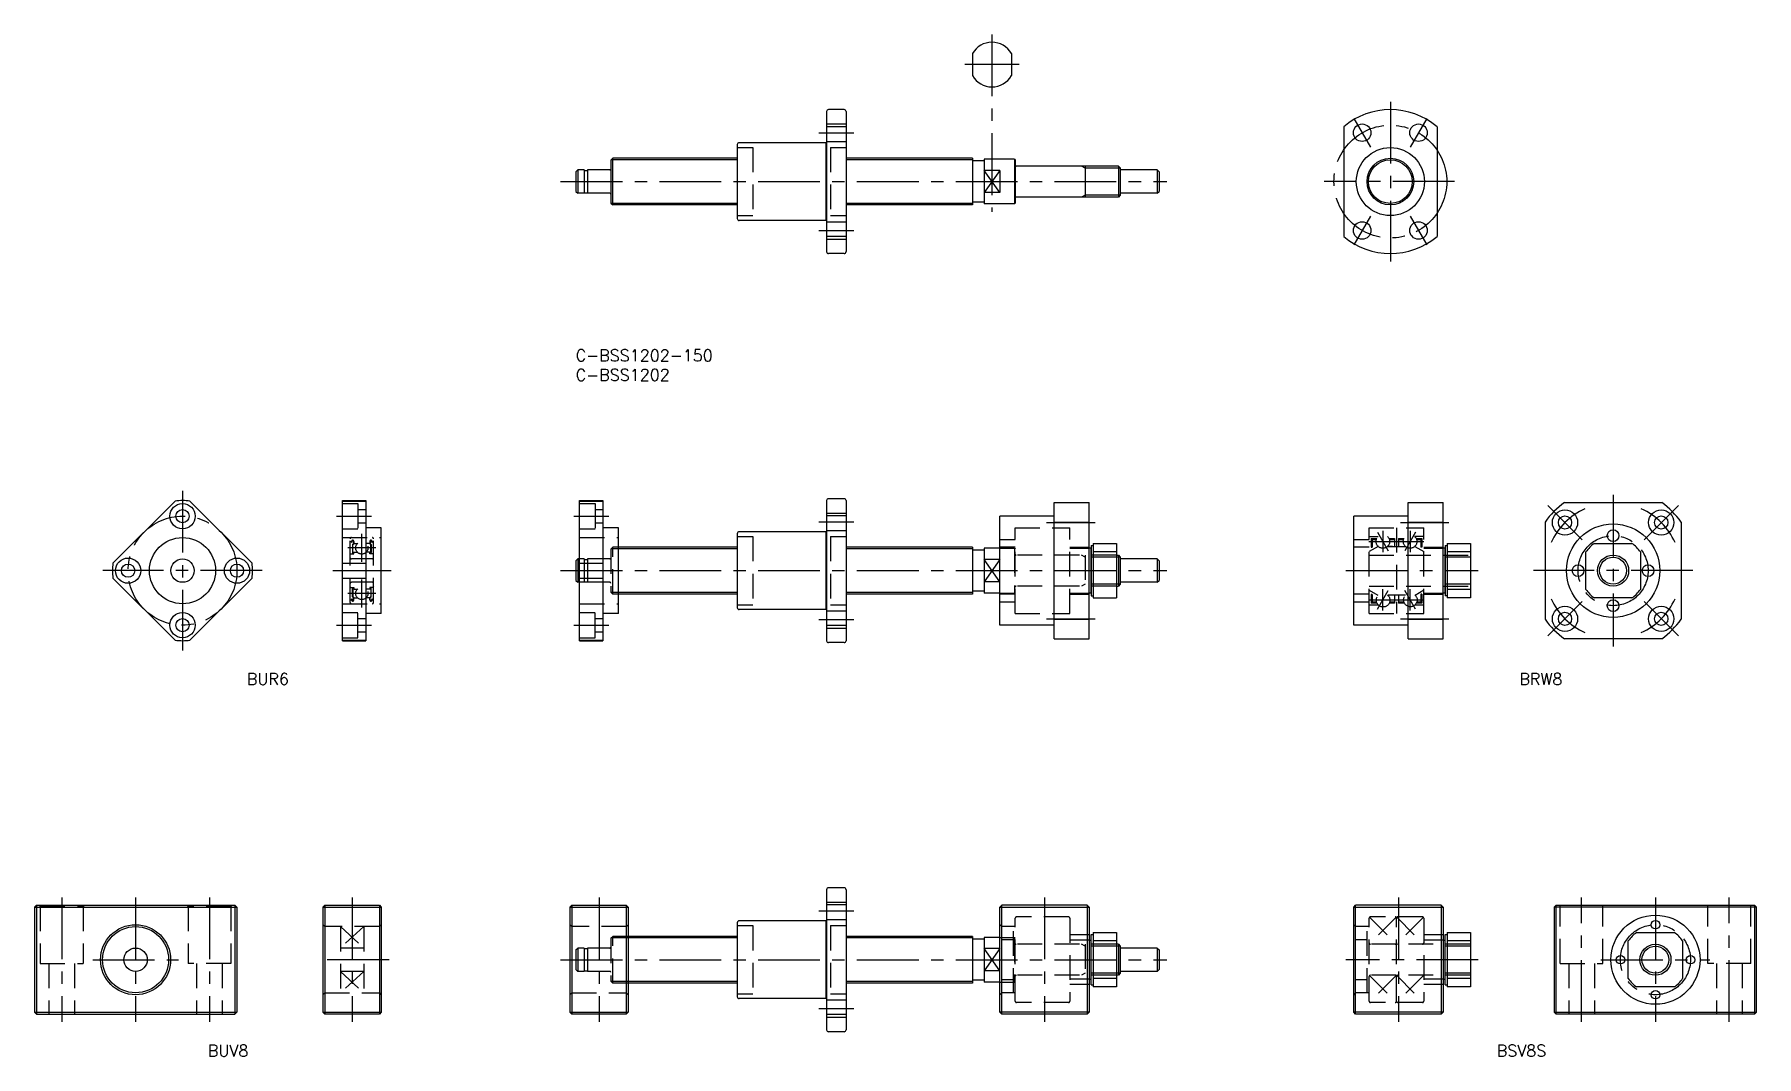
# Model space of a CAD drawing. Extents: x -139 to 304, y -182 to 81.
import ezdxf

# ---------------------------------------------------------------- set-up
doc = ezdxf.new("R2010")
doc.units = 0
doc.header["$LTSCALE"] = 0.5
doc.linetypes.add('CENTER', pattern=[50.8, 31.75, -6.35, 6.35, -6.35])
doc.linetypes.add('DASHED', pattern=[19.05, 12.7, -6.35])
doc.layers.get('0').update_dxf_attribs({"linetype": 'CONTINUOUS'})
doc.layers.add('CENTER', color=1, linetype='CENTER')
doc.styles.get("Standard").update_dxf_attribs({"font": 'txt.shx', "height": 3, "bigfont": 'bigfont.shx'})

# ---------------------------------------------------------------- blocks, each defined once
blk = doc.blocks.new('*U33')
at = {"color": 7, "linetype": 'CONTINUOUS'}
blk.add_text('C-BSS1202-150', height=3, dxfattribs=at).set_placement((0, -3))
blk = doc.blocks.new('*U34')
at = {"color": 7, "linetype": 'CONTINUOUS'}
blk.add_text('C-BSS1202', height=3, dxfattribs=at).set_placement((0, -8))
blk = doc.blocks.new('*U35')
at = {"color": 7, "linetype": 'CONTINUOUS'}
blk.add_text('BUR6', height=3, dxfattribs=at).set_placement((-84.55, -86.18))
blk = doc.blocks.new('*U36')
at = {"color": 7, "linetype": 'CONTINUOUS'}
blk.add_text('BRW8', height=3, dxfattribs=at).set_placement((242.6, -86.18))
blk = doc.blocks.new('*U38')
at = {"color": 7, "linetype": 'CONTINUOUS'}
blk.add_text('BSV8S', height=3, dxfattribs=at).set_placement((236.79, -181.72))
blk = doc.blocks.new('*U39')
at = {"color": 7, "linetype": 'CONTINUOUS'}
blk.add_text('BUV8', height=3, dxfattribs=at).set_placement((-94.59, -181.72))

msp = doc.modelspace()

# ---------------------------------------------------------------- linework, layer by layer
at = {"color": 7, "linetype": 'CONTINUOUS'}
for p, q in [((102, 76.09), (102, 70.41)), ((112, 76.09), (112, 70.41)), ((64.5, 61.17), (64.5, 25.17)), ((69, 61.67), (65, 61.67)), ((69.5, 61.17), (69.5, 25.17)), ((64.25, 53.17), (42, 53.17)), ((64.25, 53.17), (64.25, 33.17)), ((69.5, 57.25), (64.5, 57.25)), ((197.43, 57.25), (197.43, 29.09)), ((221.43, 57.25), (221.43, 29.09)), ((9, 48.67), (9.5, 49.17)), ((41.5, 49.17), (9.5, 49.17)), ((9.5, 37.17), (9.5, 49.17)), ((41.5, 52.67), (41.5, 33.67)), ((102, 49.17), (69.5, 49.17)), ((102, 49.17), (102, 37.17)), ((105, 48.92), (105, 37.42)), ((112.8, 48.92), (105, 48.92)), ((112.8, 48.92), (112.8, 37.42)), ((112.8, 48.92), (113, 48.72)), ((113, 48.72), (113, 37.62)), ((0, 45.67), (0.5, 46.17)), ((0, 45.67), (0, 40.67)), ((0.5, 46.17), (0.5, 40.17)), ((2.2, 46.17), (0.5, 46.17)), ((2.2, 46.17), (2.2, 40.17)), ((2.2, 46.02), (3, 46.02)), ((8.8, 46.17), (3, 46.17)), ((3, 46.17), (3, 40.17)), ((9, 48.67), (9, 37.67)), ((105, 48.47), (102, 48.47)), ((109, 46.01), (105, 46.01)), ((109, 46.01), (109, 40.33)), ((139.5, 47.17), (113.2, 47.17)), ((131, 47.17), (131, 39.17)), ((139.5, 47.17), (140, 46.67)), ((139.5, 47.17), (139.5, 39.17)), ((140, 46.67), (140, 39.67)), ((149.5, 46.17), (140, 46.17)), ((149.5, 46.17), (150, 45.67)), ((149.5, 46.17), (149.5, 40.17)), ((150, 45.67), (150, 40.67)), ((0, 40.67), (0.5, 40.17)), ((2.2, 40.17), (0.5, 40.17)), ((2.2, 40.32), (3, 40.32)), ((8.8, 40.17), (3, 40.17)), ((109, 40.33), (105, 40.33)), ((149.5, 40.17), (140, 40.17)), ((149.5, 40.17), (150, 40.67)), ((9, 37.67), (9.5, 37.17)), ((41.5, 37.17), (9.5, 37.17)), ((102, 37.17), (69.5, 37.17)), ((105, 37.87), (102, 37.87)), ((112.8, 37.42), (105, 37.42)), ((112.8, 37.42), (113, 37.62)), ((139.5, 39.17), (113.2, 39.17)), ((140, 39.67), (139.5, 39.17)), ((64.25, 33.17), (42, 33.17)), ((69.5, 29.09), (64.5, 29.09)), ((69, 24.67), (65, 24.67)), ((-103, -38.93), (-119, -54.93)), ((-99.2, -38.93), (-83.2, -54.93)), ((-60, -74.83), (-60, -38.83)), ((-60, -38.83), (-54, -38.83)), ((-60, -38.93), (-54, -38.93)), ((-54, -38.83), (-54, -74.83)), ((1, -74.83), (1, -38.83)), ((1, -38.83), (7, -38.83)), ((1, -38.93), (7, -38.93)), ((7, -38.83), (7, -74.83)), ((64.5, -38.83), (64.5, -74.83)), ((69, -38.33), (65, -38.33)), ((69.5, -38.83), (69.5, -74.83)), ((123, -74.33), (123, -39.33)), ((123, -39.33), (132, -39.33)), ((132, -74.33), (132, -39.33)), ((214, -74.33), (214, -39.33)), ((214, -39.33), (223, -39.33)), ((223, -74.33), (223, -39.33)), ((254.21, -39.33), (279.19, -39.33)), ((69.5, -42.75), (64.5, -42.75)), ((123, -42.83), (109, -42.83)), ((109, -70.83), (109, -42.83)), ((214, -42.83), (200, -42.83)), ((200, -70.83), (200, -42.83)), ((-50, -45.83), (-54, -45.83)), ((-50, -67.83), (-50, -45.83)), ((11, -45.83), (7, -45.83)), ((11, -67.83), (11, -45.83)), ((41.5, -47.33), (41.5, -66.33)), ((64.25, -46.83), (42, -46.83)), ((64.25, -46.83), (64.25, -66.83)), ((123, -44.34), (132, -44.34)), ((214, -44.34), (223, -44.34)), ((249.2, -44.34), (249.2, -69.32)), ((284.2, -44.34), (284.2, -69.32)), ((41.5, -50.83), (11, -50.83)), ((102, -50.83), (69.5, -50.83)), ((102, -50.83), (102, -62.83)), ((105, -51.53), (102, -51.53)), ((105, -51.08), (105, -62.58)), ((109, -51.08), (105, -51.08)), ((132.5, -51.08), (132, -51.08)), ((132.5, -50.33), (132.5, -63.33)), ((132.5, -50.33), (133, -50.33)), ((132.5, -62.58), (132.5, -51.08)), ((133, -49.83), (139, -49.83)), ((133, -49.83), (133, -63.83)), ((139, -52.01), (133, -52.01)), ((139, -49.83), (139, -63.83)), ((139, -52.83), (139.5, -52.83)), ((139.5, -52.83), (140, -53.33)), ((139.5, -52.83), (139.5, -60.83)), ((223.5, -51.08), (223, -51.08)), ((223.5, -50.33), (223.5, -63.33)), ((223.5, -50.33), (224, -50.33)), ((223.5, -62.58), (223.5, -51.08)), ((224, -49.83), (230, -49.83)), ((224, -49.83), (224, -63.83)), ((230, -52.01), (224, -52.01)), ((230, -49.83), (230, -63.83)), ((259.7, -61.65), (259.7, -52.01)), ((261.88, -49.83), (271.53, -49.83)), ((273.7, -52.01), (273.7, -61.65)), ((-60, -54.93), (-54, -54.93)), ((0, -54.33), (0.5, -53.83)), ((0, -54.33), (0, -59.33)), ((0.5, -53.83), (0.5, -59.83)), ((1, -53.83), (0.5, -53.83)), ((1, -54.93), (7, -54.93)), ((109, -53.99), (105, -53.99)), ((140, -53.33), (140, -60.33)), ((149.5, -53.83), (140, -53.83)), ((149.5, -53.83), (150, -54.33)), ((149.5, -53.83), (149.5, -59.83)), ((150, -54.33), (150, -59.33)), ((-103, -74.73), (-119, -58.73)), ((-83.2, -58.73), (-99.2, -74.73)), ((-60, -58.73), (-54, -58.73)), ((0, -59.33), (0.5, -59.83)), ((1, -59.83), (0.5, -59.83)), ((1, -58.73), (7, -58.73)), ((109, -59.67), (105, -59.67)), ((139, -60.83), (139.5, -60.83)), ((140, -60.33), (139.5, -60.83)), ((149.5, -59.83), (140, -59.83)), ((149.5, -59.83), (150, -59.33)), ((230, -61.65), (224, -61.65)), ((41.5, -62.83), (11, -62.83)), ((102, -62.83), (69.5, -62.83)), ((105, -62.13), (102, -62.13)), ((109, -62.58), (105, -62.58)), ((132.5, -62.58), (132, -62.58)), ((132.5, -63.33), (133, -63.33)), ((133, -63.83), (139, -63.83)), ((223.5, -62.58), (223, -62.58)), ((224, -63.33), (223.5, -63.33)), ((230, -63.83), (224, -63.83)), ((271.53, -63.83), (261.88, -63.83)), ((-50, -67.83), (-54, -67.83)), ((11, -67.83), (7, -67.83)), ((64.25, -66.83), (42, -66.83)), ((123, -70.83), (109, -70.83)), ((123, -69.32), (132, -69.32)), ((214, -70.83), (200, -70.83)), ((214, -69.32), (223, -69.32)), ((-60, -74.73), (-54, -74.73)), ((-60, -74.83), (-54, -74.83)), ((1, -74.73), (7, -74.73)), ((1, -74.83), (7, -74.83)), ((69.5, -70.91), (64.5, -70.91)), ((123, -74.33), (132, -74.33)), ((214, -74.33), (223, -74.33)), ((279.19, -74.33), (254.21, -74.33)), ((69, -75.33), (65, -75.33)), ((64.5, -138.83), (64.5, -174.83)), ((69, -138.33), (65, -138.33)), ((69.5, -138.83), (69.5, -174.83)), ((-138.67, -142.83), (-139.17, -143.33)), ((-139.17, -143.33), (-139.17, -170.33)), ((-139.17, -143.33), (-87.17, -143.33)), ((-138.67, -142.83), (-87.67, -142.83)), ((-138.67, -142.83), (-138.67, -170.83)), ((-87.67, -142.83), (-87.17, -143.33)), ((-87.67, -142.83), (-87.67, -170.83)), ((-87.17, -143.33), (-87.17, -170.33)), ((-65, -143.33), (-64.5, -142.83)), ((-65, -143.33), (-65, -170.33)), ((-65, -143.33), (-50, -143.33)), ((-64.5, -142.83), (-50.5, -142.83)), ((-64.5, -142.83), (-64.5, -170.83)), ((-50.5, -142.83), (-50, -143.33)), ((-50.5, -142.83), (-50.5, -170.83)), ((-50, -143.33), (-50, -170.33)), ((-1.5, -143.33), (-1, -142.83)), ((-1.5, -143.33), (-1.5, -170.33)), ((-1.5, -143.33), (13.5, -143.33)), ((-1, -142.83), (13, -142.83)), ((-1, -142.83), (-1, -170.83)), ((13, -142.83), (13.5, -143.33)), ((13, -142.83), (13, -170.83)), ((13.5, -143.33), (13.5, -170.33)), ((69.5, -142.75), (64.5, -142.75)), ((109, -143.33), (109.5, -142.83)), ((109, -170.33), (109, -143.33)), ((109, -143.33), (132, -143.33)), ((131.5, -142.83), (109.5, -142.83)), ((109.5, -170.83), (109.5, -142.83)), ((131.5, -142.83), (132, -143.33)), ((131.5, -142.83), (131.5, -170.83)), ((132, -143.33), (132, -170.33)), ((200, -143.33), (200.5, -142.83)), ((200, -170.33), (200, -143.33)), ((200, -143.33), (223, -143.33)), ((222.5, -142.83), (200.5, -142.83)), ((200.5, -170.83), (200.5, -142.83)), ((222.5, -142.83), (223, -143.33)), ((222.5, -142.83), (222.5, -170.83)), ((223, -143.33), (223, -170.33)), ((251.58, -143.33), (252.08, -142.83)), ((303.58, -143.33), (251.58, -143.33)), ((251.58, -143.33), (251.58, -170.33)), ((252.08, -142.83), (303.08, -142.83)), ((252.08, -170.83), (252.08, -142.83)), ((303.08, -142.83), (303.08, -170.83)), ((303.58, -143.33), (303.08, -142.83)), ((303.58, -170.33), (303.58, -143.33)), ((41.5, -147.33), (41.5, -166.33)), ((64.25, -146.83), (42, -146.83)), ((64.25, -146.83), (64.25, -166.83)), ((132.5, -163.33), (132.5, -150.33)), ((132.5, -150.33), (133, -150.33)), ((133, -149.83), (139, -149.83)), ((133, -149.83), (133, -163.83)), ((139, -149.83), (139, -163.83)), ((223.5, -163.33), (223.5, -150.33)), ((223.5, -150.33), (224, -150.33)), ((224, -149.83), (230, -149.83)), ((224, -149.83), (224, -163.83)), ((230, -149.83), (230, -163.83)), ((272.76, -149.83), (282.4, -149.83)), ((41.5, -150.83), (13.5, -150.83)), ((102, -150.83), (69.5, -150.83)), ((102, -150.83), (102, -162.83)), ((105, -151.53), (102, -151.53)), ((105, -151.08), (105, -162.58)), ((109, -151.08), (105, -151.08)), ((109, -153.99), (105, -153.99)), ((132, -151.83), (132.5, -151.83)), ((139, -152.01), (133, -152.01)), ((139.5, -152.83), (139, -152.83)), ((139.5, -152.83), (140, -153.33)), ((139.5, -152.83), (139.5, -160.83)), ((140, -153.33), (140, -160.33)), ((149.5, -153.83), (140, -153.83)), ((149.5, -153.83), (150, -154.33)), ((149.5, -153.83), (149.5, -159.83)), ((150, -154.33), (150, -159.33)), ((223, -151.83), (223.5, -151.83)), ((230, -152.01), (224, -152.01)), ((270.58, -161.65), (270.58, -152.01)), ((284.58, -152.01), (284.58, -161.65)), ((149.5, -159.83), (150, -159.33)), ((41.5, -162.83), (13.5, -162.83)), ((102, -162.83), (69.5, -162.83)), ((105, -162.13), (102, -162.13)), ((109, -159.67), (105, -159.67)), ((109, -162.58), (105, -162.58)), ((132, -161.83), (132.5, -161.83)), ((132.5, -163.33), (133, -163.33)), ((139, -161.65), (133, -161.65)), ((139.5, -160.83), (139, -160.83)), ((140, -160.33), (139.5, -160.83)), ((149.5, -159.83), (140, -159.83)), ((223, -161.83), (223.5, -161.83)), ((223.5, -163.33), (224, -163.33)), ((230, -161.65), (224, -161.65)), ((64.25, -166.83), (42, -166.83)), ((139, -163.83), (133, -163.83)), ((230, -163.83), (224, -163.83)), ((282.4, -163.83), (272.76, -163.83)), ((-139.17, -170.33), (-138.67, -170.83)), ((-139.17, -170.33), (-87.17, -170.33)), ((-138.67, -170.83), (-87.67, -170.83)), ((-87.17, -170.33), (-87.67, -170.83)), ((-64.5, -170.83), (-65, -170.33)), ((-65, -170.33), (-50, -170.33)), ((-50.5, -170.83), (-64.5, -170.83)), ((-50, -170.33), (-50.5, -170.83)), ((-1, -170.83), (-1.5, -170.33)), ((-1.5, -170.33), (13.5, -170.33)), ((13, -170.83), (-1, -170.83)), ((13.5, -170.33), (13, -170.83)), ((69.5, -170.91), (64.5, -170.91)), ((109.5, -170.83), (109, -170.33)), ((132, -170.33), (109, -170.33)), ((131.5, -170.83), (109.5, -170.83)), ((132, -170.33), (131.5, -170.83)), ((200.5, -170.83), (200, -170.33)), ((223, -170.33), (200, -170.33)), ((222.5, -170.83), (200.5, -170.83)), ((223, -170.33), (222.5, -170.83)), ((251.58, -170.33), (303.58, -170.33)), ((251.58, -170.33), (252.08, -170.83)), ((303.08, -170.83), (252.08, -170.83)), ((303.08, -170.83), (303.58, -170.33)), ((69, -175.33), (65, -175.33))]:
    msp.add_line(p, q, dxfattribs=at)
at = {"color": 3, "linetype": 'DASHED'}
for p, q in [((64.5, 57.98), (69.5, 57.98)), ((64.5, 53.48), (69.5, 53.48)), ((41.5, 51.92), (45.5, 51.92)), ((45.5, 51.92), (45.5, 34.42)), ((65.5, 51.92), (69.5, 51.92)), ((65.5, 51.92), (65.5, 34.42)), ((41.5, 34.42), (45.5, 34.42)), ((64.5, 32.86), (69.5, 32.86)), ((65.5, 34.42), (69.5, 34.42)), ((64.5, 28.36), (69.5, 28.36)), ((-60, -39.58), (-56, -39.58)), ((-56, -39.58), (-56, -46.08)), ((1, -39.58), (5, -39.58)), ((5, -39.58), (5, -46.08)), ((-56, -41.13), (-54, -41.13)), ((5, -41.13), (7, -41.13)), ((64.5, -42.02), (69.5, -42.02)), ((-60, -46.08), (-56, -46.08)), ((-60, -48.33), (-50, -48.33)), ((-58, -65.03), (-58, -48.63)), ((-56, -44.53), (-54, -44.53)), ((-52, -65.03), (-52, -48.63)), ((1, -46.08), (5, -46.08)), ((1, -48.33), (11, -48.33)), ((5, -44.53), (7, -44.53)), ((41.5, -48.08), (45.5, -48.08)), ((45.5, -48.08), (45.5, -65.58)), ((64.5, -46.52), (69.5, -46.52)), ((65.5, -48.08), (69.5, -48.08)), ((65.5, -48.08), (65.5, -65.58)), ((113, -67.83), (113, -45.83)), ((113, -45.83), (127, -45.83)), ((127, -67.83), (127, -45.83)), ((204, -67.83), (204, -45.83)), ((204, -45.83), (218, -45.83)), ((204, -48.08), (206.28, -48.08)), ((204.5, -48.6), (204.5, -50.83)), ((204.5, -48.6), (205.91, -48.6)), ((204.5, -48.6), (205.91, -48.6)), ((205.91, -48.59), (205.96, -48.59)), ((209.09, -48.6), (210.5, -48.6)), ((210.5, -48.6), (210.5, -50.58)), ((211, -45.83), (211, -67.83)), ((211.5, -48.6), (211.5, -50.58)), ((211.5, -48.6), (212.91, -48.6)), ((218, -48.08), (215.72, -48.08)), ((216.09, -48.6), (217.5, -48.6)), ((217.5, -48.6), (217.5, -50.83)), ((218, -67.83), (218, -45.83)), ((-58, -49.23), (-57.9, -49.33)), ((-58, -52.63), (-57.9, -52.53)), ((-57.9, -49.33), (-57.69, -49.33)), ((-57.9, -52.53), (-57.06, -52.53)), ((-57.69, -49.33), (-57.58, -49.16)), ((-57.64, -49.5), (-57.53, -49.57)), ((-57.58, -49.39), (-57.47, -49.22)), ((-57.47, -49.46), (-57.58, -49.39)), ((-57.53, -49.57), (-57.47, -49.46)), ((-57.18, -49.88), (-57.44, -50.13)), ((-57.44, -50.13), (-57.44, -52.19)), ((-57.06, -49.93), (-57.31, -50.18)), ((-57.31, -52.19), (-57.31, -50.18)), ((-57.12, -52.19), (-57.31, -52.19)), ((-57.31, -52.31), (-57.12, -52.31)), ((-57.18, -49.3), (-57.18, -49.88)), ((-57.12, -52.31), (-57.12, -52.19)), ((-57.06, -49.3), (-57.06, -49.93)), ((-57.06, -49.78), (-56.96, -49.88)), ((-57.06, -52.18), (-56.96, -52.08)), ((-57.06, -52.53), (-57.06, -52.18)), ((-56.96, -49.88), (-56.14, -49.88)), ((-56.96, -52.08), (-56.14, -52.08)), ((-53.04, -49.88), (-53.86, -49.88)), ((-53.04, -52.08), (-53.86, -52.08)), ((-52.94, -49.78), (-53.04, -49.88)), ((-52.94, -52.18), (-53.04, -52.08)), ((-52.94, -49.3), (-52.94, -49.93)), ((-52.94, -49.93), (-52.69, -50.18)), ((-52.94, -52.53), (-52.94, -52.18)), ((-52.1, -52.53), (-52.94, -52.53)), ((-52.88, -52.31), (-52.88, -52.19)), ((-52.88, -52.19), (-52.69, -52.19)), ((-52.69, -52.31), (-52.88, -52.31)), ((-52.82, -49.3), (-52.82, -49.88)), ((-52.82, -49.88), (-52.57, -50.13)), ((-52.69, -52.19), (-52.69, -50.18)), ((-52.57, -50.13), (-52.57, -52.19)), ((-52.42, -49.39), (-52.53, -49.22)), ((-52.53, -49.46), (-52.42, -49.39)), ((-52.47, -49.57), (-52.53, -49.46)), ((-52.36, -49.5), (-52.47, -49.57)), ((-52.31, -49.33), (-52.42, -49.16)), ((-52.1, -49.33), (-52.31, -49.33)), ((-52, -49.23), (-52.1, -49.33)), ((-52, -52.63), (-52.1, -52.53)), ((9, -51.33), (9.5, -50.83)), ((9, -51.33), (9, -62.33)), ((11, -51.23), (9.1, -51.23)), ((9.5, -62.83), (9.5, -50.83)), ((11, -50.83), (9.5, -50.83)), ((109, -48.83), (113, -48.83)), ((113, -50.83), (109, -50.83)), ((109, -51.08), (112.8, -51.08)), ((112.8, -51.08), (112.8, -62.58)), ((112.8, -51.08), (113, -51.28)), ((139, -52.83), (113.2, -52.83)), ((127, -50.83), (132, -50.83)), ((127, -51.08), (132, -51.08)), ((131, -53.37), (130.06, -52.83)), ((131, -52.83), (131, -60.83)), ((200, -48.83), (204, -48.83)), ((204, -50.83), (200, -50.83)), ((206.28, -50.58), (204, -51.89)), ((204, -52.83), (230, -52.83)), ((204.5, -50.83), (204.75, -50.83)), ((204.75, -48.85), (205.82, -48.84)), ((204.75, -48.85), (204.75, -50.83)), ((208.72, -50.58), (211, -50.58)), ((210, -50.58), (208.72, -50.58)), ((209.18, -48.85), (210.5, -48.85)), ((211, -50.58), (213.28, -50.58)), ((211.5, -48.85), (212.82, -48.85)), ((215.72, -50.58), (218, -51.89)), ((216.18, -48.85), (217.25, -48.85)), ((217.25, -48.85), (217.25, -50.83)), ((217.5, -50.83), (217.25, -50.83)), ((218, -50.83), (223, -50.83)), ((218, -51.08), (223, -51.08)), ((-52.3, -53.83), (-57.7, -53.83)), ((-53.65, -53.83), (-53.65, -53.83)), ((2.2, -53.83), (1, -53.83)), ((2.2, -53.83), (2.2, -59.83)), ((2.2, -53.98), (3, -53.98)), ((8.8, -53.83), (3, -53.83)), ((3, -53.83), (3, -59.83)), ((139, -53.37), (131, -53.37)), ((230, -53.37), (223.5, -53.37)), ((-58, -61.03), (-57.9, -61.13)), ((-57.9, -61.13), (-57.06, -61.13)), ((-52.3, -59.83), (-57.7, -59.83)), ((-57.44, -63.53), (-57.44, -61.48)), ((-57.31, -61.35), (-57.12, -61.35)), ((-57.12, -61.48), (-57.31, -61.48)), ((-57.31, -61.48), (-57.31, -63.48)), ((-57.12, -61.35), (-57.12, -61.48)), ((-57.06, -61.13), (-57.06, -61.48)), ((-57.06, -61.48), (-56.96, -61.58)), ((-56.96, -61.58), (-56.14, -61.58)), ((-53.04, -61.58), (-53.86, -61.58)), ((-52.94, -61.48), (-53.04, -61.58)), ((-52.94, -61.13), (-52.94, -61.48)), ((-52.1, -61.13), (-52.94, -61.13)), ((-52.88, -61.35), (-52.88, -61.48)), ((-52.69, -61.35), (-52.88, -61.35)), ((-52.88, -61.48), (-52.69, -61.48)), ((-52.69, -61.48), (-52.69, -63.48)), ((-52.57, -63.53), (-52.57, -61.48)), ((-52, -61.03), (-52.1, -61.13)), ((2.2, -59.83), (1, -59.83)), ((2.2, -59.68), (3, -59.68)), ((8.8, -59.83), (3, -59.83)), ((139, -60.83), (113.2, -60.83)), ((131, -60.29), (130.06, -60.83)), ((139, -60.29), (131, -60.29)), ((204, -60.83), (230, -60.83)), ((206.33, -63.19), (204.04, -61.89)), ((215.78, -63.1), (218, -61.79)), ((230, -60.29), (223.5, -60.29)), ((-60, -65.33), (-50, -65.33)), ((-58, -64.43), (-57.9, -64.33)), ((-57.9, -64.33), (-57.69, -64.33)), ((-57.69, -64.33), (-57.58, -64.5)), ((-57.64, -64.16), (-57.53, -64.1)), ((-57.47, -64.21), (-57.58, -64.27)), ((-57.58, -64.27), (-57.47, -64.44)), ((-57.53, -64.1), (-57.47, -64.21)), ((-57.18, -63.78), (-57.44, -63.53)), ((-57.06, -63.73), (-57.31, -63.48)), ((-57.18, -64.36), (-57.18, -63.78)), ((-57.06, -64.36), (-57.06, -63.73)), ((-57.06, -63.88), (-56.96, -63.78)), ((-56.96, -63.78), (-56.14, -63.78)), ((-53.04, -63.78), (-53.86, -63.78)), ((-52.94, -63.88), (-53.04, -63.78)), ((-52.94, -63.73), (-52.69, -63.48)), ((-52.94, -64.36), (-52.94, -63.73)), ((-52.82, -63.78), (-52.57, -63.53)), ((-52.82, -64.36), (-52.82, -63.78)), ((-52.47, -64.1), (-52.53, -64.21)), ((-52.53, -64.21), (-52.42, -64.27)), ((-52.42, -64.27), (-52.53, -64.44)), ((-52.36, -64.16), (-52.47, -64.1)), ((-52.31, -64.33), (-52.42, -64.5)), ((-52.1, -64.33), (-52.31, -64.33)), ((-52, -64.43), (-52.1, -64.33)), ((1, -65.33), (11, -65.33)), ((9, -62.33), (9.5, -62.83)), ((11, -62.44), (9.1, -62.44)), ((11, -62.83), (9.5, -62.83)), ((41.5, -65.58), (45.5, -65.58)), ((65.5, -65.58), (69.5, -65.58)), ((109, -62.58), (112.8, -62.58)), ((113, -62.83), (109, -62.83)), ((109, -64.83), (113, -64.83)), ((112.8, -62.58), (113, -62.38)), ((127, -62.58), (132, -62.58)), ((127, -62.83), (132, -62.83)), ((204, -62.83), (200, -62.83)), ((200, -64.83), (204, -64.83)), ((206.34, -65.67), (204, -65.67)), ((204.5, -62.95), (204.5, -65.18)), ((204.75, -62.95), (204.5, -62.95)), ((205.99, -65.18), (204.5, -65.18)), ((204.75, -62.95), (204.75, -64.93)), ((205.89, -64.93), (204.75, -64.93)), ((213.29, -63.16), (208.78, -63.16)), ((210.5, -65.18), (209.14, -65.18)), ((210.5, -64.93), (209.24, -64.93)), ((210.5, -63.16), (210.5, -65.18)), ((211.5, -63.16), (211.5, -65.18)), ((212.91, -64.93), (211.5, -64.93)), ((213.02, -65.18), (211.5, -65.18)), ((218, -65.67), (215.73, -65.67)), ((217.5, -65.18), (216.11, -65.18)), ((217.25, -64.93), (216.22, -64.93)), ((217.25, -62.84), (217.25, -64.93)), ((217.5, -62.84), (217.25, -62.84)), ((217.5, -62.84), (217.5, -65.18)), ((218, -62.58), (223, -62.58)), ((218, -62.83), (223, -62.83)), ((-60, -67.58), (-56, -67.58)), ((-56, -74.08), (-56, -67.58)), ((-56, -69.13), (-54, -69.13)), ((1, -67.58), (5, -67.58)), ((5, -74.08), (5, -67.58)), ((5, -69.13), (7, -69.13)), ((64.5, -67.14), (69.5, -67.14)), ((113, -67.83), (127, -67.83)), ((204, -67.83), (218, -67.83)), ((-60, -74.08), (-56, -74.08)), ((-56, -72.53), (-54, -72.53)), ((1, -74.08), (5, -74.08)), ((5, -72.53), (7, -72.53)), ((64.5, -71.64), (69.5, -71.64)), ((-137.97, -142.83), (-137.67, -143.13)), ((-137.67, -143.13), (-137.67, -157.83)), ((-137.67, -143.13), (-126.67, -143.13)), ((-126.37, -142.83), (-126.67, -143.13)), ((-126.67, -143.13), (-126.67, -157.83)), ((-99.97, -142.83), (-99.67, -143.13)), ((-99.67, -143.13), (-99.67, -157.83)), ((-88.67, -143.13), (-99.67, -143.13)), ((-88.37, -142.83), (-88.67, -143.13)), ((-88.67, -143.13), (-88.67, -157.83)), ((64.5, -142.02), (69.5, -142.02)), ((126.7, -145.83), (113.3, -145.83)), ((204.09, -145.92), (210.91, -152.74)), ((210.91, -145.92), (204.09, -152.74)), ((217.7, -145.83), (204.3, -145.83)), ((217.91, -145.92), (211.09, -152.74)), ((211.09, -145.92), (217.91, -152.74)), ((253.08, -157.83), (253.08, -142.83)), ((264.08, -157.83), (264.08, -142.83)), ((291.08, -157.83), (291.08, -142.83)), ((302.08, -157.83), (302.08, -142.83)), ((-64.5, -148.33), (-65, -147.83)), ((-50.5, -148.33), (-64.5, -148.33)), ((-60.5, -148.33), (-60.5, -165.33)), ((-60.5, -148.33), (-54.5, -153.83)), ((-54.5, -148.33), (-60.5, -153.83)), ((-54.5, -148.33), (-54.5, -165.33)), ((-50.5, -148.33), (-50, -147.83)), ((-1, -148.33), (-1.5, -147.83)), ((13, -148.33), (-1, -148.33)), ((13, -148.33), (13.5, -147.83)), ((41.5, -148.08), (45.5, -148.08)), ((45.5, -148.08), (45.5, -165.58)), ((64.5, -146.52), (69.5, -146.52)), ((65.5, -148.08), (69.5, -148.08)), ((65.5, -148.08), (65.5, -165.58)), ((109.5, -148.33), (109, -147.83)), ((113, -148.33), (109.5, -148.33)), ((112.5, -165.33), (112.5, -148.33)), ((113, -167.53), (113, -146.13)), ((127, -146.13), (127, -167.53)), ((132, -150.43), (127, -150.43)), ((200.5, -148.33), (200, -147.83)), ((204, -148.33), (200.5, -148.33)), ((203.5, -165.33), (203.5, -148.33)), ((204, -167.53), (204, -146.13)), ((211, -167.53), (211, -146.13)), ((218, -146.13), (218, -167.53)), ((223, -150.43), (218, -150.43)), ((-54.5, -153.83), (-60.5, -153.83)), ((0, -154.33), (0.5, -153.83)), ((0, -154.33), (0, -159.33)), ((0.5, -153.83), (0.5, -159.83)), ((2.2, -153.83), (0.5, -153.83)), ((2.2, -153.83), (2.2, -159.83)), ((2.2, -153.98), (3, -153.98)), ((8.8, -153.83), (3, -153.83)), ((3, -153.83), (3, -159.83)), ((9, -151.33), (9.5, -150.83)), ((9, -151.33), (9, -162.33)), ((13.5, -151.23), (9.1, -151.23)), ((9.5, -162.83), (9.5, -150.83)), ((13.5, -150.83), (9.5, -150.83)), ((109, -151.08), (112.8, -151.08)), ((112.5, -151.68), (109.5, -151.68)), ((112.8, -151.08), (112.8, -162.58)), ((112.8, -151.08), (113, -151.28)), ((139, -152.83), (113.2, -152.83)), ((132, -151.83), (127, -151.83)), ((131, -153.37), (130.06, -152.83)), ((131, -152.83), (131, -160.83)), ((139, -153.37), (131, -153.37)), ((139, -153.37), (132.5, -153.37)), ((203.5, -151.68), (200.5, -151.68)), ((230, -152.83), (204.3, -152.83)), ((223, -151.83), (218, -151.83)), ((230, -153.37), (223.5, -153.37)), ((-137.67, -157.83), (-126.67, -157.83)), ((-135.47, -157.83), (-135.47, -170.83)), ((-128.87, -157.83), (-128.87, -170.83)), ((-88.67, -157.83), (-99.67, -157.83)), ((-97.47, -157.83), (-97.47, -170.83)), ((-90.87, -157.83), (-90.87, -170.83)), ((0, -159.33), (0.5, -159.83)), ((253.08, -157.83), (264.08, -157.83)), ((255.28, -157.83), (255.28, -170.83)), ((261.88, -157.83), (261.88, -170.83)), ((302.08, -157.83), (291.08, -157.83)), ((293.28, -157.83), (293.28, -170.83)), ((299.88, -157.83), (299.88, -170.83)), ((-54.5, -159.83), (-60.5, -159.83)), ((-60.5, -159.83), (-54.5, -165.33)), ((-54.5, -159.83), (-60.5, -165.33)), ((2.2, -159.83), (0.5, -159.83)), ((2.2, -159.68), (3, -159.68)), ((8.8, -159.83), (3, -159.83)), ((9, -162.33), (9.5, -162.83)), ((13.5, -162.44), (9.1, -162.44)), ((13.5, -162.83), (9.5, -162.83)), ((109, -162.58), (112.8, -162.58)), ((112.5, -161.98), (109.5, -161.98)), ((112.8, -162.58), (113, -162.38)), ((139, -160.83), (113.2, -160.83)), ((132, -161.83), (127, -161.83)), ((132, -163.23), (127, -163.23)), ((131, -160.29), (130.06, -160.83)), ((139, -160.29), (131, -160.29)), ((139, -160.29), (132.5, -160.29)), ((203.5, -161.98), (200.5, -161.98)), ((204.09, -160.92), (210.91, -167.74)), ((210.91, -160.92), (204.09, -167.74)), ((230, -160.83), (204.3, -160.83)), ((217.91, -160.92), (211.09, -167.74)), ((211.09, -160.92), (217.91, -167.74)), ((223, -161.83), (218, -161.83)), ((223, -163.23), (218, -163.23)), ((230, -160.29), (223.5, -160.29)), ((-64.5, -165.33), (-65, -165.83)), ((-64.5, -165.33), (-50.5, -165.33)), ((-50.5, -165.33), (-50, -165.83)), ((-1, -165.33), (-1.5, -165.83)), ((-1, -165.33), (13, -165.33)), ((13, -165.33), (13.5, -165.83)), ((41.5, -165.58), (45.5, -165.58)), ((64.5, -167.14), (69.5, -167.14)), ((65.5, -165.58), (69.5, -165.58)), ((109.5, -165.33), (109, -165.83)), ((113, -165.33), (109.5, -165.33)), ((126.7, -167.83), (113.3, -167.83)), ((200.5, -165.33), (200, -165.83)), ((204, -165.33), (200.5, -165.33)), ((217.7, -167.83), (204.3, -167.83)), ((64.5, -171.64), (69.5, -171.64))]:
    msp.add_line(p, q, dxfattribs=at)
at = {"color": 3, "linetype": 'CONTINUOUS'}
for p, q in [((41.5, 48.77), (9.1, 48.77)), ((102, 48.77), (69.5, 48.77)), ((109, 40.33), (105, 46.01)), ((109, 46.01), (105, 40.33)), ((131, 46.63), (130.06, 47.17)), ((140, 46.63), (131, 46.63)), ((41.5, 37.56), (9.1, 37.56)), ((102, 37.56), (69.5, 37.56)), ((131, 39.71), (130.06, 39.17)), ((140, 39.71), (131, 39.71)), ((41.5, -51.23), (11, -51.23)), ((102, -51.23), (69.5, -51.23)), ((109, -59.67), (105, -53.99)), ((109, -53.99), (105, -59.67)), ((140, -53.37), (139, -53.37)), ((140, -60.29), (139, -60.29)), ((41.5, -62.44), (11, -62.44)), ((102, -62.44), (69.5, -62.44)), ((41.5, -151.23), (13.5, -151.23)), ((102, -151.23), (69.5, -151.23)), ((109, -159.67), (105, -153.99)), ((109, -153.99), (105, -159.67)), ((140, -153.37), (139, -153.37)), ((41.5, -162.44), (13.5, -162.44)), ((102, -162.44), (69.5, -162.44)), ((140, -160.29), (139, -160.29))]:
    msp.add_line(p, q, dxfattribs=at)
at = {"color": 7, "linetype": 'CONTINUOUS'}
for centre, radius in [((202.18, 55.73), 2.25), ((216.68, 55.73), 2.25), ((209.43, 43.17), 8.75), ((209.43, 43.17), 5.61), ((202.18, 30.61), 2.25), ((216.68, 30.61), 2.25), ((-101.1, -42.83), 3.25), ((-101.1, -42.83), 1.7), ((254.33, -44.46), 3.25), ((254.33, -44.46), 1.7), ((279.08, -44.46), 3.25), ((279.08, -44.46), 1.7), ((-101.1, -56.83), 8.5), ((266.7, -56.83), 12), ((266.7, -47.83), 1.5), ((-115.1, -56.83), 3.25), ((-115.1, -56.83), 1.7), ((-101.1, -56.83), 3), ((-87.1, -56.83), 3.25), ((-87.1, -56.83), 1.7), ((257.7, -56.83), 1.5), ((266.7, -56.83), 3.46), ((275.7, -56.83), 1.5), ((254.33, -69.21), 3.25), ((266.7, -65.83), 1.5), ((279.08, -69.21), 3.25), ((-101.1, -70.83), 3.25), ((-101.1, -70.83), 1.7), ((254.33, -69.21), 1.7), ((279.08, -69.21), 1.7), ((277.58, -156.83), 11.46), ((-113.17, -156.83), 9), ((-113.17, -156.83), 8.5), ((277.58, -147.83), 1.1), ((-113.17, -156.83), 3), ((277.58, -156.83), 3.46), ((268.58, -156.83), 1.1), ((286.58, -156.83), 1.1), ((277.58, -165.83), 1.1)]:
    msp.add_circle(centre, radius, dxfattribs=at)
at = {"color": 3, "linetype": 'CONTINUOUS'}
for centre, radius in [((209.43, 43.17), 6), ((266.7, -56.83), 4), ((277.58, -156.83), 4)]:
    msp.add_circle(centre, radius, dxfattribs=at)
at = {"color": 3, "linetype": 'DASHED'}
for centre, radius in [((207.5, -49.33), 1.75), ((214.5, -49.33), 1.75), ((-55, -50.98), 1.59), ((-55, -62.68), 1.59), ((207.57, -64.42), 1.75), ((214.57, -64.36), 1.75)]:
    msp.add_circle(centre, radius, dxfattribs=at)
at = {"color": 7, "linetype": 'CONTINUOUS'}
for centre, radius, start, end in [((107, 73.25), 5.75, 29.5918, 150.4082), ((107, 73.25), 5.75, 209.5918, 330.4082), ((65, 61.17), 0.5, 90, 180), ((69, 61.17), 0.5, 0, 90), ((209.43, 43.17), 18.5, 49.5602, 130.4398), ((42, 52.67), 0.5, 90, 180), ((64.5, 53.17), 0.25, 180, 270), ((8.8, 46.37), 0.2, 270, 0), ((113.2, 47.37), 0.2, 180, 270), ((8.8, 39.97), 0.2, 360, 90), ((113.2, 38.97), 0.2, 90, 180), ((42, 33.67), 0.5, 180, 270), ((64.5, 33.17), 0.25, 90, 180), ((209.43, 43.17), 18.5, 229.5602, 310.4398), ((65, 25.17), 0.5, 180, 270), ((69, 25.17), 0.5, 270, 0), ((-101.1, -56.83), 18, 83.9424, 96.0576), ((65, -38.83), 0.5, 90, 180), ((69, -38.83), 0.5, 0, 90), ((266.7, -56.83), 21.5, 125.516, 144.484), ((266.7, -56.83), 21.5, 35.516, 54.484), ((42, -47.33), 0.5, 90, 180), ((64.5, -46.83), 0.25, 180, 270), ((266.7, -56.83), 8.5, 124.5603, 145.4397), ((266.7, -56.83), 8.5, 34.5603, 55.4397), ((-101.1, -56.83), 18, 173.9424, 186.0576), ((-101.1, -56.83), 18, 353.9424, 6.0576), ((266.7, -56.83), 8.5, 214.5603, 235.4397), ((266.7, -56.83), 8.5, 304.5603, 325.4397), ((42, -66.33), 0.5, 180, 270), ((64.5, -66.83), 0.25, 90, 180), ((266.7, -56.83), 21.5, 215.516, 234.484), ((266.7, -56.83), 21.5, 305.516, 324.484), ((-101.1, -56.83), 18, 263.9424, 276.0576), ((65, -74.83), 0.5, 180, 270), ((69, -74.83), 0.5, 270, 0), ((65, -138.83), 0.5, 90, 180), ((69, -138.83), 0.5, 0, 90), ((42, -147.33), 0.5, 90, 180), ((64.5, -146.83), 0.25, 180, 270), ((277.58, -156.83), 8.5, 124.5603, 145.4397), ((277.58, -156.83), 8.5, 34.5603, 55.4397), ((277.58, -156.83), 8.5, 214.5603, 235.4397), ((277.58, -156.83), 8.5, 304.5603, 325.4397), ((42, -166.33), 0.5, 180, 270), ((64.5, -166.83), 0.25, 90, 180), ((65, -174.83), 0.5, 180, 270), ((69, -174.83), 0.5, 270, 0)]:
    msp.add_arc(centre, radius, start, end, dxfattribs=at)
at = {"color": 3, "linetype": 'DASHED'}
for centre, radius, start, end in [((-57.7, -48.63), 0.3, 90, 180), ((-52.3, -48.63), 0.3, 0, 90), ((-57.58, -49.39), 0.126, 149.9926, 240.0026), ((-57.34, -49.3), 0.282, 0, 150.0017), ((-57.34, -49.3), 0.156, 0, 150.0019), ((-57.31, -52.19), 0.126, 180, 270), ((-52.66, -49.3), 0.282, 29.9983, 180), ((-52.66, -49.3), 0.156, 29.9981, 180), ((-52.69, -52.19), 0.126, 270, 359.9999), ((-52.42, -49.39), 0.126, 299.9974, 30.0074), ((113.2, -52.63), 0.2, 180, 270), ((-57.7, -53.53), 0.3, 180, 270), ((-52.3, -53.53), 0.3, 270, 0), ((8.8, -53.63), 0.2, 270, 0), ((-57.7, -60.13), 0.3, 90, 180), ((-57.31, -61.48), 0.126, 90, 179.9999), ((-52.69, -61.48), 0.126, 0, 90), ((-52.3, -60.13), 0.3, 0, 90), ((8.8, -60.03), 0.2, 360, 90), ((113.2, -61.03), 0.2, 90, 180), ((-57.7, -65.03), 0.3, 180, 270), ((-57.58, -64.27), 0.126, 119.9974, 210.0074), ((-57.34, -64.36), 0.282, 209.9983, 0), ((-57.34, -64.36), 0.156, 209.9981, 0), ((-52.66, -64.36), 0.282, 180, 330.0017), ((-52.66, -64.36), 0.156, 180, 330.0019), ((-52.42, -64.27), 0.126, 329.9926, 60.0026), ((-52.3, -65.03), 0.3, 270, 0), ((113.3, -146.13), 0.3, 90, 180), ((126.7, -146.13), 0.3, 0, 90), ((204.3, -146.13), 0.3, 90, 180), ((210.7, -146.13), 0.3, 0, 90), ((211.3, -146.13), 0.3, 90, 180), ((217.7, -146.13), 0.3, 0, 90), ((8.8, -153.63), 0.2, 270, 0), ((113.2, -152.63), 0.2, 180, 270), ((204.3, -152.53), 0.3, 180, 270), ((210.7, -152.53), 0.3, 270, 0), ((211.3, -152.53), 0.3, 180, 270), ((217.7, -152.53), 0.3, 270, 0), ((8.8, -160.03), 0.2, 360, 90), ((113.2, -161.03), 0.2, 90, 180), ((204.3, -161.13), 0.3, 90, 180), ((210.7, -161.13), 0.3, 0, 90), ((211.3, -161.13), 0.3, 90, 180), ((217.7, -161.13), 0.3, 0, 90), ((113.3, -167.53), 0.3, 180, 270), ((126.7, -167.53), 0.3, 270, 0), ((204.3, -167.53), 0.3, 180, 270), ((210.7, -167.53), 0.3, 270, 0), ((211.3, -167.53), 0.3, 180, 270), ((217.7, -167.53), 0.3, 270, 0)]:
    msp.add_arc(centre, radius, start, end, dxfattribs=at)
at = {"layer": 'CENTER', "color": 1, "linetype": 'CENTER'}
for p, q in [((107, 81), (107, 35.42)), ((114, 73.25), (100, 73.25)), ((209.43, 63.67), (209.43, 22.67)), ((200.06, 59.41), (204.31, 52.05)), ((218.81, 59.41), (214.56, 52.05)), ((62.5, 55.73), (71.5, 55.73)), ((-3.9, 43.17), (152, 43.17)), ((225.93, 43.17), (192.43, 43.17)), ((204.31, 34.29), (200.06, 26.93)), ((214.56, 34.29), (218.81, 26.93)), ((62.5, 30.61), (71.5, 30.61)), ((-101.1, -36.33), (-101.1, -77.33)), ((266.7, -37.33), (266.7, -76.33)), ((-61.5, -42.83), (-52.5, -42.83)), ((-0.5, -42.83), (8.5, -42.83)), ((62.5, -44.27), (71.5, -44.27)), ((249.91, -40.04), (258.75, -48.88)), ((283.5, -40.04), (274.66, -48.88)), ((-55, -54.57), (-55, -47.39)), ((121, -44.46), (133.5, -44.46)), ((206.12, -46.95), (208.87, -51.71)), ((207.5, -46.58), (207.5, -52.08)), ((212, -44.46), (224.5, -44.46)), ((215.87, -46.95), (213.12, -51.71)), ((214.5, -46.58), (214.5, -52.08)), ((-51.41, -50.98), (-58.59, -50.98)), ((203.9, -49.33), (218, -49.33)), ((-80.6, -56.83), (-121.6, -56.83)), ((-62.5, -56.83), (-47.5, -56.83)), ((-59.24, -56.83), (-50.76, -56.83)), ((-3.9, -56.83), (152, -56.83)), ((198, -56.83), (232, -56.83)), ((287.2, -56.83), (246.2, -56.83)), ((-55, -66.27), (-55, -59.09)), ((206.12, -66.71), (208.87, -61.95)), ((207.5, -67.08), (207.5, -61.58)), ((215.87, -66.71), (213.12, -61.95)), ((214.5, -67.08), (214.5, -61.58)), ((-51.41, -62.68), (-58.59, -62.68)), ((203.9, -64.33), (218, -64.33)), ((249.91, -73.62), (258.75, -64.79)), ((283.5, -73.62), (274.66, -64.79)), ((-61.5, -70.83), (-52.5, -70.83)), ((-0.5, -70.83), (8.5, -70.83)), ((62.5, -69.39), (71.5, -69.39)), ((121, -69.21), (133.5, -69.21)), ((212, -69.21), (224.5, -69.21)), ((-132.17, -140.83), (-132.17, -172.83)), ((-113.17, -140.83), (-113.17, -172.83)), ((-94.17, -140.83), (-94.17, -172.83)), ((-57.5, -140.83), (-57.5, -172.83)), ((6, -140.83), (6, -172.83)), ((120.5, -140.83), (120.5, -172.83)), ((211.5, -140.83), (211.5, -172.83)), ((258.58, -172.83), (258.58, -140.83)), ((277.58, -140.83), (277.58, -172.83)), ((296.58, -172.83), (296.58, -140.83)), ((62.5, -144.27), (71.5, -144.27)), ((-124.17, -156.83), (-102.17, -156.83)), ((-48, -156.83), (-67, -156.83)), ((-3.9, -156.83), (152, -156.83)), ((232, -156.83), (198, -156.83)), ((263.58, -156.83), (291.58, -156.83)), ((62.5, -169.39), (71.5, -169.39))]:
    msp.add_line(p, q, dxfattribs=at)
for centre, radius in [((209.43, 43.17), 14.5), ((-101.1, -56.83), 14), ((266.7, -56.83), 9), ((277.58, -156.83), 9)]:
    msp.add_circle(centre, radius, dxfattribs=at)
for start, end in [(114.4269, 155.5731), (24.4269, 65.5731), (204.4269, 245.5731), (294.4269, 335.5731)]:
    msp.add_arc((266.7, -56.83), 17.5, start, end, dxfattribs=at)

# ---------------------------------------------------------------- block references
at = {"color": 7, "linetype": 'CONTINUOUS'}
for name in ['*U33', '*U34', '*U35', '*U36', '*U39', '*U38']:
    msp.add_blockref(name, (0, 0), dxfattribs=at)

doc.saveas('drawing.dxf')
